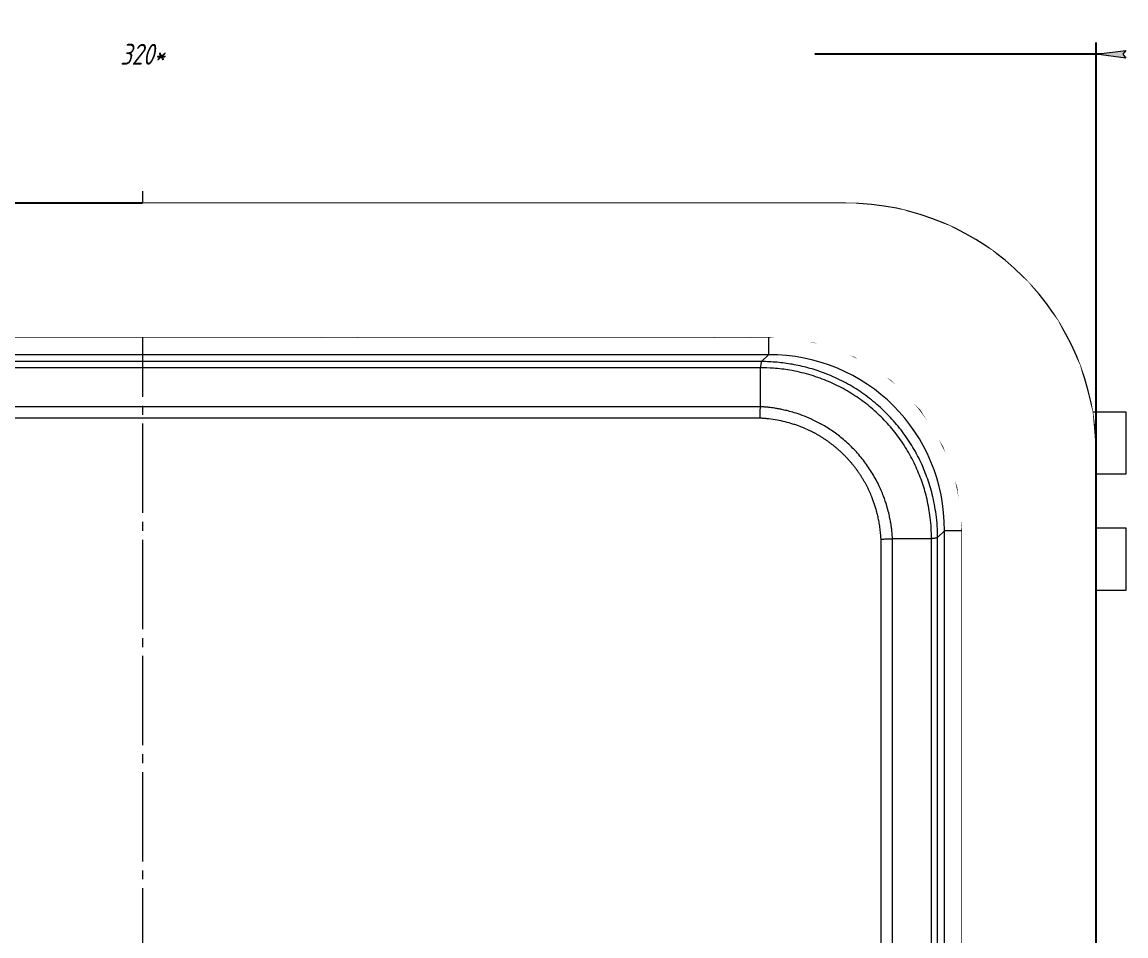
# Model space of a CAD drawing. Header units: millimetres. Extents: x -922 to 949, y -705 to 942.
# Drawn here: x -20.2 to 165, y 87 to 240.4 of the extents above; entities that cross this region are included whole.
import ezdxf

# ---------------------------------------------------------------- set-up
doc = ezdxf.new("R2010")
doc.units = ezdxf.units.MM
doc.linetypes.add('K5LT_AXLED', pattern=[19.5, 15, -1.5, 1.5, -1.5])
doc.linetypes.add('K5LT_THIN', pattern=[0])
doc.styles.add('KDIMTEXTSTYLE', font='GOST_AU.SHX', dxfattribs={"width": 0.96, "oblique": 15, "height": 5})
doc.dimstyles.new('KDIMSTYLE (1.00)', dxfattribs={"dimtxt": 5, "dimasz": 1, "dimexe": 2, "dimexo": 0, "dimgap": 1, "dimtad": 1, "dimtxsty": 'KDIMTEXTSTYLE', "dimsah": 1, "dimcen": 0, "dimdle": 1, "dimadec": 0, "dimazin": 0, "dimtfac": 0.667, "dimtmove": 0, "dimatfit": 3, "dimfxl": 1, "dimtvp": 1, "dimtolj": 1, "dimtzin": 0, "dimarcsym": 0})

# ---------------------------------------------------------------- blocks, each defined once
blk = doc.blocks.new('WIPEOUTCOLORING0')
blk.add_wipeout([(118.01, 210), (0, 210), (119.55, 209.97)])
blk.add_wipeout([(119.55, 209.97), (0, 210), (127.66, 208.88)])
blk.add_wipeout([(0, 210), (-118.01, 210), (127.66, 208.88)])
blk.add_wipeout([(127.66, 208.88), (-118.01, 210), (135.41, 206.23)])
blk.add_wipeout([(-118.01, 210), (-126.16, 209.2), (135.41, 206.23)])
blk.add_wipeout([(135.41, 206.23), (-126.16, 209.2), (142.49, 202.13)])
blk.add_wipeout([(-126.16, 209.2), (-134, 206.84), (142.49, 202.13)])
blk.add_wipeout([(142.49, 202.13), (-134, 206.84), (148.65, 196.73)])
blk.add_wipeout([(-134, 206.84), (-141.23, 203), (148.65, 196.73)])
blk.add_wipeout([(148.65, 196.73), (-141.23, 203), (153.64, 190.24)])
blk.add_wipeout([(-141.23, 203), (-147.58, 197.83), (153.64, 190.24)])
blk.add_wipeout([(153.64, 190.24), (105.39, 187.52), (157.27, 182.9)])
blk.add_wipeout([(105.39, 187.52), (112.61, 186.64), (157.27, 182.9)])
blk.add_wipeout([(157.27, 182.9), (112.61, 186.64), (159.42, 175)])
blk.add_wipeout([(112.61, 186.64), (119.43, 184.21), (159.42, 175)])
for points in [[(153.64, 190.24), (-147.58, 197.83), (105.39, 187.52)], [(159.42, 175), (119.43, 184.21), (160, 168.01)]]:
    blk.add_wipeout(points)
for points in [[(105.39, 187.52), (-147.58, 197.83), (105.02, 187.52)], [(119.43, 184.21), (125.51, 180.35), (160, 168.01)]]:
    blk.add_wipeout(points)
for points in [[(-147.58, 197.83), (-152.8, 191.52), (105.02, 187.52)], [(160, 168.01), (125.51, 180.35), (160, 164.5)]]:
    blk.add_wipeout(points)
for points in [[(105.02, 187.52), (-152.8, 191.52), (102.01, 187.52)], [(125.51, 180.35), (130.57, 175.23), (160, 164.5)]]:
    blk.add_wipeout(points)
for points in [[(29.99, 187.52), (-152.8, 191.52), (0, 187.52)], [(160, 164.5), (130.57, 175.23), (160, 155.5)]]:
    blk.add_wipeout(points)
for points in [[(0, 187.52), (-152.8, 191.52), (-29.99, 187.52)], [(130.57, 175.23), (134.37, 169.1), (160, 155.5)]]:
    blk.add_wipeout(points)
for points in [[(95.99, 187.52), (-152.8, 191.52), (36.01, 187.52)], [(160, 155.5), (134.37, 169.1), (160, 145)]]:
    blk.add_wipeout(points)
for points in [[(36.01, 187.52), (-152.8, 191.52), (29.99, 187.52)], [(134.37, 169.1), (136.72, 162.26), (160, 145)]]:
    blk.add_wipeout(points)
for points in [[(-152.8, 191.52), (95.99, 187.52), (102.01, 187.52)], [(160, 145), (136.72, 162.26), (160, 0)]]:
    blk.add_wipeout(points)
blk.add_wipeout([(136.72, 162.26), (137.52, 155.02), (160, 0)])
blk.add_wipeout([(160, 0), (137.52, 155.02), (160, -145)])
blk.add_wipeout([(137.52, 155.02), (137.52, 153.01), (160, -145)])
blk.add_wipeout([(160, -145), (137.52, 153.01), (160, -155.5)])
blk.add_wipeout([(137.52, 153.01), (137.52, 146.99), (160, -155.5)])
blk.add_wipeout([(160, -155.5), (137.52, 146.99), (160, -164.5)])
blk.add_wipeout([(137.52, 146.99), (137.52, 78.01), (160, -164.5)])
blk = doc.blocks.new('U7')
at = {"color": 30, "linetype": 'K5LT_AXLED', "lineweight": 18, "true_color": 0xff8000}
blk.add_line((0, 212), (0, -212), dxfattribs=at)
at = {"color": 7, "linetype": 'K5LT_THIN', "lineweight": 18}
for p, q in [((118.01, 210), (-118.01, 210)), ((-118.01, 210), (118.01, 210)), ((117.49, 209.47), (-117.49, 209.47)), ((118.01, 210), (117.49, 209.47)), ((117.49, 206.48), (117.49, 209.47)), ((117.49, 206.48), (-117.49, 206.48)), ((33, 200.62), (29, 198.31)), ((37, 198.31), (33, 200.62)), ((99, 200.62), (95, 198.31)), ((103, 198.31), (99, 200.62)), ((29, 198.31), (29, 193.69)), ((37, 193.69), (37, 198.31)), ((95, 198.31), (95, 193.69)), ((103, 193.69), (103, 198.31)), ((29, 193.69), (33, 191.38)), ((33, 191.38), (37, 193.69)), ((95, 193.69), (99, 191.38)), ((99, 191.38), (103, 193.69)), ((29.99, 187.52), (-29.99, 187.52)), ((36.01, 187.52), (29.99, 187.52)), ((95.99, 187.52), (36.01, 187.52)), ((102.01, 187.52), (95.99, 187.52)), ((105.02, 187.52), (102.01, 187.52)), ((105.02, 187.52), (105.02, 184.56)), ((105.02, 184.56), (-105.02, 184.56)), ((103.86, 183.41), (-103.86, 183.41)), ((105.02, 184.56), (103.86, 183.41)), ((103.67, 182.38), (-103.67, 182.38)), ((103.67, 175.84), (103.67, 182.38)), ((103.67, 175.84), (-103.67, 175.84)), ((103.67, 175.84), (103.67, 175.84)), ((159.42, 175), (165, 175)), ((165, 175), (165, 164.5)), ((103.61, 173.91), (-103.61, 173.91)), ((159.47, 167.49), (156.48, 167.49)), ((156.48, -167.49), (156.48, 167.49)), ((160, 168.01), (159.47, 167.49)), ((159.47, -167.49), (159.47, 167.49)), ((160, -168.01), (160, 168.01)), ((160, 168.01), (160, -168.01)), ((165, 164.5), (160, 164.5)), ((134.56, 155.02), (133.41, 153.86)), ((133.41, -153.86), (133.41, 153.86)), ((137.52, 155.02), (134.56, 155.02)), ((134.56, -155.02), (134.56, 155.02)), ((137.52, 153.01), (137.52, 155.02)), ((146, 154.62), (142, 152.31)), ((150, 152.31), (146, 154.62)), ((160, 155.5), (165, 155.5)), ((165, 155.5), (165, 145)), ((123.91, 59), (123.91, 153.61)), ((132.38, 153.67), (125.84, 153.67)), ((125.84, 153.67), (125.84, 153.67)), ((125.84, -153.67), (125.84, 153.67)), ((132.38, -153.67), (132.38, 153.67)), ((137.52, 146.99), (137.52, 153.01)), ((142, 152.31), (142, 147.69)), ((150, 147.69), (150, 152.31)), ((137.52, 78.01), (137.52, 146.99)), ((142, 147.69), (146, 145.38)), ((146, 145.38), (150, 147.69)), ((165, 145), (160, 145))]:
    blk.add_line(p, q, dxfattribs=at)
for centre, radius in [((33, 196), 8), ((99, 196), 8), ((33, 196), 7), ((99, 196), 7), ((146, 150), 8), ((146, 150), 7)]:
    blk.add_circle(centre, radius, dxfattribs=at)
for centre, start, end in [((33, 196), 90, 250.4796), ((33, 196), 289.5204, 90), ((99, 196), 90, 250.4796), ((99, 196), 289.5204, 90), ((146, 150), 90, 160.4796), ((146, 150), 199.5204, 90)]:
    blk.add_arc(centre, 9, start, end, dxfattribs=at)
for centre, major_axis, ratio, start_param, end_param in [((117.46, 167.46), (-29.72, -29.72), 0.999413, 2.356537, 3.926648), ((117.99, 167.99), (-29.72, -29.72), 0.999315, 2.356537, 3.926648), ((117.99, 167.99), (-29.72, -29.72), 0.999315, 2.356537, 3.926648), ((117.46, 167.46), (-27.6, -27.6), 0.999315, 2.356537, 3.926648), ((104.01, 154.01), (-24.05, -24.05), 0.970288, 2.371274, 3.911912), ((104.01, 154.01), (-21.99, -21.99), 0.96464, 2.371274, 3.911912)]:
    blk.add_ellipse(centre, major_axis=major_axis, ratio=ratio, start_param=start_param, end_param=end_param, dxfattribs=at)
for points, knots in [([(103.86, 183.41), (103.85, 183.38), (103.82, 183.31), (103.78, 183.14), (103.75, 182.94), (103.72, 182.73), (103.69, 182.54), (103.68, 182.42), (103.67, 182.38)], [0, 0, 0, 0, 2.049443, 3.816536, 5.393569, 7.037074, 8.269981, 9, 9, 9, 9]), ([(133.41, 153.86), (133.41, 155.16), (133.24, 157.6), (132.59, 161), (131.66, 164.05), (130.45, 166.92), (128.91, 169.69), (127.07, 172.28), (124.98, 174.65), (122.64, 176.78), (120.09, 178.65), (117.35, 180.24), (114.52, 181.49), (111.73, 182.39), (109.07, 182.98), (106.46, 183.33), (104.74, 183.41), (103.86, 183.41)], [0, 0, 0, 0, 1.516428, 2.838508, 4.015016, 5.22216, 6.462243, 7.686767, 8.910863, 10.133431, 11.357322, 12.583781, 13.811572, 14.946786, 15.991193, 16.978671, 18, 18, 18, 18]), ([(132.38, 153.67), (132.38, 154.86), (132.25, 157.09), (131.7, 160.2), (130.9, 163.04), (129.82, 165.76), (128.42, 168.44), (126.73, 170.99), (124.77, 173.33), (122.58, 175.44), (120.18, 177.31), (117.57, 178.92), (114.78, 180.25), (111.79, 181.3), (108.8, 181.99), (106.07, 182.32), (104.41, 182.38), (103.67, 182.38)], [0, 0, 0, 0, 1.420445, 2.658958, 3.772336, 4.940531, 6.160834, 7.381634, 8.594919, 9.803622, 11.01415, 12.234455, 13.464363, 14.707417, 16.018765, 17.121338, 18, 18, 18, 18]), ([(103.61, 173.91), (103.62, 174.07), (103.63, 174.36), (103.64, 174.76), (103.65, 175.12), (103.66, 175.42), (103.67, 175.66), (103.67, 175.79), (103.67, 175.84)], [0, 0, 0, 0, 2.014128, 3.765935, 5.329089, 6.906622, 8.154815, 9, 9, 9, 9]), ([(125.84, 153.67), (125.83, 153.85), (125.8, 154.19), (125.76, 154.66), (125.72, 155.07), (125.68, 155.45), (125.62, 155.86), (125.54, 156.41), (125.4, 157.14), (125.19, 158.09), (124.85, 159.35), (124.31, 160.95), (123.48, 162.86), (122.36, 164.89), (120.98, 166.88), (119.4, 168.71), (117.67, 170.34), (115.85, 171.73), (114.03, 172.86), (112.31, 173.73), (110.76, 174.37), (109.45, 174.81), (108.38, 175.11), (107.52, 175.32), (106.77, 175.47), (106.12, 175.58), (105.57, 175.66), (105.14, 175.72), (104.8, 175.75), (104.54, 175.77), (104.32, 175.79), (104.12, 175.81), (103.94, 175.82), (103.8, 175.83), (103.71, 175.84), (103.67, 175.84)], [0, 0, 0, 0, 0.572083, 1.078265, 1.511257, 1.871058, 2.261804, 2.82395, 3.598112, 4.599271, 5.902524, 7.681055, 9.916201, 12.417364, 14.956004, 17.498575, 20.006195, 22.426031, 24.685217, 26.714344, 28.482583, 29.936614, 31.066676, 31.971169, 32.72986, 33.459508, 34.034131, 34.49914, 34.815215, 35.083325, 35.30347, 35.509918, 35.727679, 35.894811, 36, 36, 36, 36]), ([(123.91, 153.61), (123.9, 153.77), (123.89, 153.94), (123.87, 154.27), (123.85, 154.44), (123.81, 154.93), (123.77, 155.24), (123.69, 155.89), (123.63, 156.21), (123.53, 156.8), (123.47, 157.06), (123.35, 157.59), (123.29, 157.86), (123.16, 158.34), (123.1, 158.55), (122.98, 158.98), (122.91, 159.2), (122.77, 159.63), (122.69, 159.84), (122.54, 160.26), (122.46, 160.47), (122.25, 161), (122.11, 161.31), (121.9, 161.77), (121.82, 161.93), (121.67, 162.24), (121.59, 162.39), (121.44, 162.69), (121.36, 162.84), (121.2, 163.13), (121.12, 163.27), (120.95, 163.56), (120.86, 163.71), (120.68, 164), (120.59, 164.14), (120.41, 164.42), (120.32, 164.56), (120.14, 164.83), (120.04, 164.97), (119.84, 165.24), (119.74, 165.38), (119.54, 165.65), (119.43, 165.79), (119.23, 166.05), (119.12, 166.17), (118.91, 166.43), (118.81, 166.55), (118.59, 166.8), (118.48, 166.93), (118.24, 167.18), (118.13, 167.31), (117.88, 167.56), (117.75, 167.69), (117.5, 167.94), (117.37, 168.07), (117.11, 168.31), (116.99, 168.42), (116.73, 168.65), (116.6, 168.76), (116.34, 168.99), (116.21, 169.1), (115.94, 169.31), (115.81, 169.42), (115.54, 169.62), (115.41, 169.72), (115.14, 169.92), (115.01, 170.01), (114.73, 170.21), (114.59, 170.3), (114.3, 170.49), (114.16, 170.58), (113.88, 170.76), (113.73, 170.85), (113.45, 171.02), (113.31, 171.1), (112.97, 171.29), (112.77, 171.4), (112.37, 171.61), (112.17, 171.71), (111.66, 171.95), (111.34, 172.1), (110.72, 172.36), (110.4, 172.49), (109.87, 172.68), (109.66, 172.75), (109.23, 172.9), (109.02, 172.96), (108.37, 173.16), (107.94, 173.27), (107.04, 173.48), (106.59, 173.57), (105.68, 173.72), (105.22, 173.78), (104.58, 173.84), (104.39, 173.86), (104.09, 173.88), (103.99, 173.89), (103.8, 173.9), (103.7, 173.91), (103.61, 173.91)], [1.925026, 1.925026, 1.925026, 1.925026, 2.245198, 2.245198, 2.57744, 2.57744, 3.231531, 3.231531, 3.886952, 3.886952, 4.431739, 4.431739, 4.980979, 4.980979, 5.433115, 5.433115, 5.889446, 5.889446, 6.34011, 6.34011, 6.795916, 6.795916, 7.477409, 7.477409, 7.823758, 7.823758, 8.174251, 8.174251, 8.505767, 8.505767, 8.841601, 8.841601, 9.182119, 9.182119, 9.527727, 9.527727, 9.857065, 9.857065, 10.191721, 10.191721, 10.532151, 10.532151, 10.878882, 10.878882, 11.205675, 11.205675, 11.53889, 11.53889, 11.879114, 11.879114, 12.227016, 12.227016, 12.59312, 12.59312, 12.950075, 12.950075, 13.298752, 13.298752, 13.639896, 13.639896, 13.989581, 13.989581, 14.332398, 14.332398, 14.668931, 14.668931, 14.999692, 14.999692, 15.345818, 15.345818, 15.686445, 15.686445, 16.021983, 16.021983, 16.352883, 16.352883, 16.81025, 16.81025, 17.260057, 17.260057, 17.954056, 17.954056, 18.633992, 18.633992, 19.089133, 19.089133, 19.539622, 19.539622, 20.447521, 20.447521, 21.387165, 21.387165, 22.306501, 22.306501, 22.702401, 22.702401, 22.894337, 22.894337, 23.075177, 23.075177, 23.075177, 23.075177]), ([(133.41, 153.86), (133.38, 153.85), (133.31, 153.82), (133.14, 153.78), (132.94, 153.75), (132.73, 153.72), (132.54, 153.69), (132.42, 153.68), (132.38, 153.67)], [0, 0, 0, 0, 2.050391, 3.818228, 5.394999, 7.03845, 8.270614, 9, 9, 9, 9]), ([(123.91, 153.61), (124.07, 153.62), (124.36, 153.63), (124.76, 153.64), (125.12, 153.65), (125.42, 153.66), (125.66, 153.67), (125.79, 153.67), (125.84, 153.67)], [0, 0, 0, 0, 2.013996, 3.765734, 5.328952, 6.906768, 8.15503, 9, 9, 9, 9])]:
    blk.add_open_spline(points, degree=3, knots=knots, dxfattribs=at)
blk.add_blockref('WIPEOUTCOLORING0', (0, 0))
blk = doc.blocks.new('KDIMARROW_01')
blk.add_hatch(color=0).paths.add_polyline_path([(-5, -0.66), (0, 0), (-5, 0.66), (-4.5, 0)])
at = {"color": 0, "linetype": 'K5LT_THIN', "lineweight": 18}
for p, q in [((-4.5, 0), (-5, 0.66)), ((-5, 0.66), (0, 0)), ((0, 0), (-5, -0.66)), ((-5, -0.66), (-4.5, 0)), ((0, 0), (-1, 0))]:
    blk.add_line(p, q, dxfattribs=at)

msp = doc.modelspace()

# ---------------------------------------------------------------- block references
msp.add_blockref('U7', (0, 0))

# ---------------------------------------------------------------- next in the draw order: dimensions: what is measured, and where the dimension line sits
at = {"color": 7}
msp.add_linear_dim(base=(-160, 235), p1=(160, 0), p2=(-160, 0), location=(0, 235), dimstyle='KDIMSTYLE (1.00)', override={"dimexo": 0, "dimpost": '\\H3.5;\\W0.965;\\Q15;<>\\H3.5;\\W0.965;\\Q15;\\Q15;*', "dimblk1": 'KDIMARROW_01', "dimblk2": 'KDIMARROW_01', "dimse1": 0, "dimse2": 0, "dimclrt": 7, "dimtolj": 1}, dxfattribs=at).render()
msp.add_linear_dim(base=(-210, 210), p1=(0, -210), p2=(0, 210), angle=90, location=(-210, 0), dimstyle='KDIMSTYLE (1.00)', override={"dimexo": 0, "dimpost": '\\H3.5;\\W0.965;\\Q15;<>\\H3.5;\\W0.965;\\Q15;\\Q15;*', "dimblk1": 'KDIMARROW_01', "dimblk2": 'KDIMARROW_01', "dimse1": 0, "dimse2": 0, "dimclrt": 7, "dimtolj": 1}, dxfattribs=at).render()

doc.saveas('drawing.dxf')
